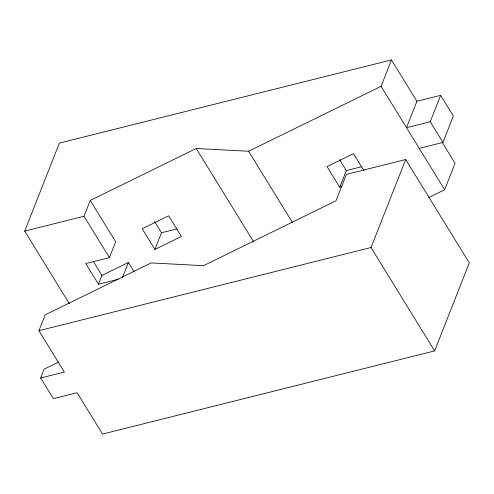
<?xml version="1.0" encoding="UTF-8"?>
<svg xmlns="http://www.w3.org/2000/svg" width="494" height="494" viewBox="0 0 494 494"><rect width="100%" height="100%" fill="white"/><g stroke="black" fill="none" stroke-linecap="round" stroke-linejoin="round"><path stroke-width="0.74" d="M69.388 303.742L24.7 231.124L59.373 143.099L391.464 59.935L416.911 101.282L406.506 127.687L430.231 121.746L440.629 95.342L416.911 101.282M40.65 377.99L64.368 372.05L38.927 330.702L45.17 314.857L151.145 262.925L203.516 265.679L335.988 200.768L346.393 174.363L405.691 159.513L469.3 262.876L434.627 350.901L102.536 434.065L77.089 392.718L53.371 398.658L40.65 377.99L44.114 369.185L58.385 362.195M118.461 279.221L98.448 284.229L85.721 263.555L109.446 257.615L84.005 216.273L90.241 200.428L196.223 148.496L248.593 151.25L381.065 86.339L391.464 59.935M98.448 284.229L101.912 275.43L128.409 262.444L134.059 271.632M109.446 257.615L115.689 241.776L90.241 200.428M122.438 277.603L128.409 262.444M154.9 249.464L181.397 236.484L168.676 215.81L142.179 228.79L154.9 249.464L161.489 232.742L154.733 221.757M363.856 170.449L353.519 153.653L327.022 166.632L339.742 187.306L346.331 170.584L339.576 159.599M434.627 350.901L371.019 247.531L405.691 159.513M419.227 148.361L442.951 142.42L453.35 116.01L440.629 95.342M428.804 197.483L444.668 189.708L455.073 163.298L442.149 142.297M339.742 187.306L341.78 186.306M24.7 231.124L84.005 216.273M346.331 170.584L361.898 166.682M161.489 232.742L177.056 228.839M38.927 330.702L371.019 247.531M430.231 121.746L442.951 142.42M381.065 86.339L444.668 189.708M248.593 151.25L292.473 222.559M196.223 148.496L253.793 242.054M93.564 261.863L101.912 275.43"/></g></svg>
